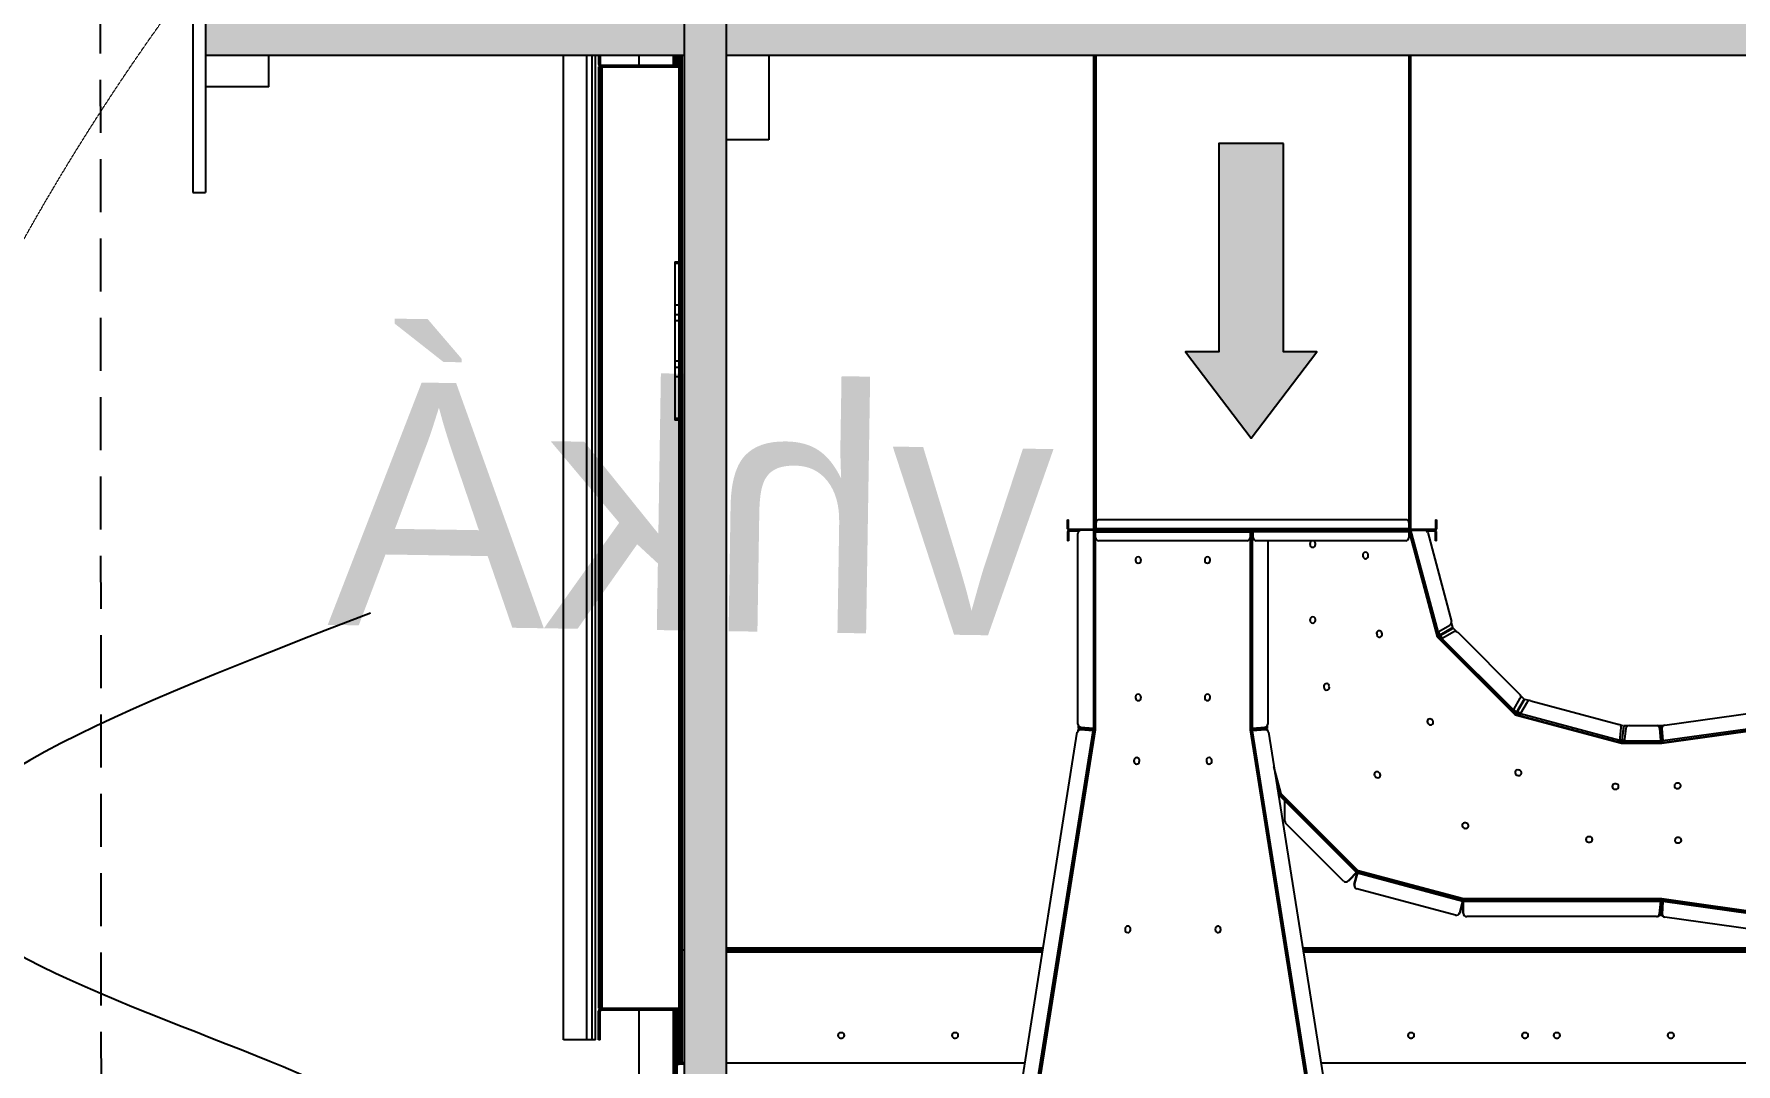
# Model space of a CAD drawing. Header units: millimetres. Extents: x 2822564 to 2991989, y -324396 to -253399.
# Drawn here: x 2903010 to 2904619, y -299635 to -298661 of the extents above; entities that cross this region are included whole.
import ezdxf

# ---------------------------------------------------------------- set-up
doc = ezdxf.new("R2010")
doc.units = ezdxf.units.MM
doc.linetypes.add('12017_XPLAN_GROUND$0$HIDDEN', pattern=[0.375, 0.25, -0.125])
doc.linetypes.add('HIDDEN', pattern=[0.375, 0.25, -0.125])
for name, color, linetype in [('Azbilt', 10, 'Continuous'), ('CANAL', 2, 'HIDDEN'), ('LAF Detail', 7, 'Continuous')]:
    doc.layers.add(name, color=color, linetype=linetype)
doc.layers.add('KATCHIN', color=253, linetype='12017_XPLAN_GROUND$0$HIDDEN', lineweight=5)
doc.styles.add('Kateb', font='naskh.shx')

# ---------------------------------------------------------------- blocks, each defined once
blk = doc.blocks.new('Azbilt UP25-N')
at = {"layer": 'Azbilt', "color": 85, "true_color": 0x58ba48}
blk.add_spline([(1896754.7, -346036.1), (1896343.1, -346295.4), (1896726, -346489.4), (1895775.3, -346603)], degree=3, dxfattribs=at)
at = {"layer": 'Azbilt', "color": 85, "true_color": 0x58ba48, "style": 'Kateb', "text_generation_flag": 2}
blk.add_text('vhkÁ', height=230.47, rotation=359.0955, dxfattribs=at).set_placement((1897398.8, -346057.9))
blk = doc.blocks.new('Surgery Zone')
at = {"layer": 'KATCHIN', "color": 85, "ltscale": 1.1, "true_color": 0x58ba48}
blk.add_circle((1610637.8, -562746.7, 0), 2200, dxfattribs=at)
blk = doc.blocks.new('LAF')
at = {"ltscale": 10}
h = blk.add_hatch(color=150, dxfattribs=at)
h.dxf.hatch_style = 1
h.paths.add_polyline_path([(-273.8, 804.9), (-273.8, 866.2), (-470.8, 866.2), (-470.8, 897.7), (-552.7, 835.6), (-470.8, 773.4), (-470.8, 804.9)])
h.paths.add_polyline_path([(76.2, 804.9), (76.2, 866.2), (-120.8, 866.2), (-120.8, 897.7), (-202.7, 835.6), (-120.8, 773.4), (-120.8, 804.9)])
h.paths.add_polyline_path([(563, -606.2), (501.8, -606.2), (501.8, -803.2), (470.3, -803.2), (532.4, -885.2), (594.5, -803.2), (563, -803.2)])
h.paths.add_polyline_path([(563, -256.2), (501.8, -256.2), (501.8, -453.2), (470.3, -453.2), (532.4, -535.2), (594.5, -453.2), (563, -453.2)])
h.paths.add_polyline_path([(1174.1, 730.8), (1174.1, 792.1), (977.1, 792.1), (977.1, 823.6), (895.2, 761.4), (977.1, 699.3), (977.1, 730.8)])
h.paths.add_polyline_path([(1611.2, 730.8), (1611.2, 792.1), (1414.2, 792.1), (1414.2, 823.6), (1332.3, 761.4), (1414.2, 699.3), (1414.2, 730.8)])
at = {"layer": 'LAF Detail'}
h = blk.add_hatch(color=1, dxfattribs=at)
h.dxf.hatch_style = 1
h.paths.add_polyline_path([(1750, 1297.5), (-1750, 1297.5), (-1750, 1257.5), (1750, 1257.5)])
h.paths.add_polyline_path([(-1257.5, 1750), (-1297.5, 1750), (-1297.5, 1297.5), (-1257.5, 1297.5)])
h.paths.add_polyline_path([(1297.5, 1750), (1257.5, 1750), (1257.5, 1297.5), (1297.5, 1297.5)])
h.paths.add_polyline_path([(1297.5, -1297.5), (1257.5, -1297.5), (1257.5, -1750), (1297.5, -1750)])
h.paths.add_polyline_path([(1750, -1257.5), (-1750, -1257.5), (-1750, -1297.5), (1750, -1297.5)])
h.paths.add_polyline_path([(-1257.5, -1297.5), (-1297.5, -1297.5), (-1297.5, -1750), (-1257.5, -1750)])
h.paths.add_polyline_path([(2764.7, 1882.3), (2614.7, 1882.3), (2614.7, 1842.3), (2068.7, 1842.3), (2068.7, 1882.3), (1918.7, 1882.3), (1918.7, 567.3), (2068.7, 567.3), (2068.7, 604.8), (2183, 604.8), (2183, 609.8), (2063, 609.8), (2063, 637.3), (2183, 637.3), (2183, 607.3), (2614.7, 607.3), (2614.7, 567.3), (2764.7, 567.3)])
h.paths.add_polyline_path([(1958.7, 1802.3), (2724.7, 1802.3), (2724.7, 913.3), (2183, 913.3), (2183, 883.3), (2063, 883.3), (2063, 913.3), (1958.7, 913.3)], flags=16)
h.paths.add_polyline_path([(1958.9, 1526.8, 1), (1964, 1526.8, 1)], flags=0)
h.paths.add_polyline_path([(1958.9, 1314.6, 1), (1964, 1314.6, 1)], flags=0)
h.paths.add_polyline_path([(2151, 1529.4), (2152, 1529.4, -1), (2152, 1524.2), (2151, 1524.2, -1)], flags=0)
h.paths.add_polyline_path([(2148.9, 1526.8, -1), (2154, 1526.8, -1)], flags=0)
h.paths.add_polyline_path([(2151, 1317.2), (2152, 1317.2, -1), (2152, 1312), (2151, 1312, -1)], flags=0)
h.paths.add_polyline_path([(2154, 1314.6, -1), (2148.9, 1314.6, -1)], flags=0)
h.paths.add_polyline_path([(2000, 1717.6), (2001.5, 1718.9, -1), (2004.9, 1715), (2003.4, 1713.7, -1)], flags=0)
h.paths.add_polyline_path([(2257.9, 1477.7), (2257.9, 1478.7, -1), (2263.1, 1478.7), (2263.1, 1477.7, -1)], flags=0)
h.paths.add_polyline_path([(2257.9, 1363.7, -1), (2263.1, 1363.7), (2263.1, 1362.7, -1), (2257.9, 1362.7)], flags=0)
h.paths.add_polyline_path([(2562.4, 1106.3), (2724.7, 1249.4), (2724.7, 1249.7), (2562.1, 1106.3)], flags=0)
h.paths.add_polyline_path([(2556.8, 1105.2), (2557, 1105.2), (2557.2, 1105.3, 0.093249)], flags=0)
h.paths.add_polyline_path([(2308.7, 1100.3), (2551.5, 1100.3), (2555.3, 1103.7), (2555.3, 1104.3, -0.414214), (2557.3, 1106.3), (2557.3, 1105.2, 0.12943), (2555.3, 1104.3), (2555.3, 1100.4), (2552.5, 1097.8), (2544.7, 1097.8), (2544.7, 1096.6), (2326.7, 1096.6), (2307.7, 1096.6, 0.414214), (2306.5, 1095.3), (2306.5, 1036.7, 0.080761), (2306.5, 1036.3), (2306.5, 1036.3), (2330.5, 914.1), (2357.5, 914.1), (2544.1, 914.1), (2544.1, 913.8), (2544.1, 913.3), (2543.7, 913.3), (2419.6, 913.8), (2366, 913.8), (2357.6, 914.1), (2357.6, 913.3), (2357.5, 913.3), (2357.5, 914.1), (2327.5, 914.1), (2303.5, 1036.3), (1958.7, 1036.3), (1958.7, 1036.9), (2303, 1036.9), (2303, 1096.6), (2326.5, 1096.6), (2326.5, 1097.8), (2308.7, 1097.8)], flags=0)
h.paths.add_polyline_path([(2305.2, 1036.7, 0.09518), (2305.4, 1035.8, 0.113938), (2303.6, 1035.9), (2305.2, 1036.1)], flags=0)
h.paths.add_polyline_path([(2257.9, 1592.7), (2257.9, 1593.7, -1), (2263.1, 1593.7), (2263.1, 1592.7, -1)], flags=0)
h.paths.add_polyline_path([(2058.1, 1768.8), (2059.6, 1770.2, -1), (2063, 1766.3), (2061.5, 1764.9, -1)], flags=0)
h.paths.add_polyline_path([(2263.1, 1248.7), (2263.1, 1247.7, -1), (2257.9, 1247.7), (2257.9, 1248.7, -1)], flags=0)
h.paths.add_polyline_path([(2444, 1411.7, 0.956183), (2444, 1429.7, -0.066402)], flags=0)
h.paths.add_polyline_path([(2426.8, 1429.7), (2427.6, 1429.7, 0.022091), (2426.8, 1429.7, 11.266721), (2426.8, 1411.7), (2427.6, 1411.7, -0.022091), (2426.8, 1411.7, -11.266721)], flags=0)
h.paths.add_polyline_path([(2426.6, 1420.7, -1), (2326.6, 1420.7, -1)], flags=0)
h.paths.add_polyline_path([(2339.5, 1461.4, -1), (2332.5, 1461.4, -1)], flags=0)
h.paths.add_polyline_path([(2338.5, 1461.4, -1), (2333.5, 1461.4, -1)], flags=0)
h.paths.add_polyline_path([(2339.5, 1380, -1), (2332.5, 1380, -1)], flags=0)
h.paths.add_polyline_path([(2338.5, 1380, -1), (2333.5, 1380, -1)], flags=0)
h.paths.add_polyline_path([(2341, 1529.4), (2342, 1529.4, -1), (2342, 1524.2), (2341, 1524.2, -1)], flags=0)
h.paths.add_polyline_path([(2344, 1526.8, -1), (2338.9, 1526.8, -1)], flags=0)
h.paths.add_polyline_path([(2257.9, 1692.7), (2257.9, 1693.7, -1), (2263.1, 1693.7), (2263.1, 1692.7, -1)], flags=0)
h.paths.add_polyline_path([(2341, 1317.2), (2342, 1317.2, -1), (2342, 1312), (2341, 1312, -1)], flags=0)
h.paths.add_polyline_path([(2344, 1314.6, -1), (2338.9, 1314.6, -1)], flags=0)
h.paths.add_polyline_path([(1948.7, 1862.3, -1), (1962.7, 1862.3, -1)], flags=16)
h.paths.add_polyline_path([(2263.1, 1133.7), (2263.1, 1132.7, -1), (2257.9, 1132.7), (2257.9, 1133.7, -1)], flags=0)
h.paths.add_polyline_path([(2420.8, 1461.4, -1), (2413.8, 1461.4, -1)], flags=0)
h.paths.add_polyline_path([(2419.8, 1461.4, -1), (2414.8, 1461.4, -1)], flags=0)
h.paths.add_polyline_path([(2420.8, 1380, -1), (2413.8, 1380, -1)], flags=0)
h.paths.add_polyline_path([(2419.8, 1380, -1), (2414.8, 1380, -1)], flags=0)
h.paths.add_polyline_path([(2257.9, 1792.7), (2257.9, 1793.7, -1), (2263.1, 1793.7), (2263.1, 1792.7, -1)], flags=0)
h.paths.add_polyline_path([(2551.5, 1100.3, 0.016832), (2552, 1099.1), (2552.1, 1099.1), (2551.9, 1099.1), (2551.9, 1099), (2552, 1099, -0.00829)], flags=0)
h.paths.add_polyline_path([(2327.4, 1109.9), (2329.4, 1109.9, -1), (2329.4, 1104.7), (2327.4, 1104.7, -1)], flags=0)
h.paths.add_polyline_path([(2490.2, 1477.7), (2490.2, 1478.7, -1), (2495.4, 1478.7), (2495.4, 1477.7, -1)], flags=0)
h.paths.add_polyline_path([(2490.2, 1363.7, -1), (2495.4, 1363.7), (2495.4, 1362.7, -1), (2490.2, 1362.7)], flags=0)
h.paths.add_polyline_path([(2394, 1109.9), (2396, 1109.9, -1), (2396, 1104.7), (2394, 1104.7, -1)], flags=0)
h.paths.add_polyline_path([(1958.7, 873.3), (2310.7, 873.3), (2310.7, 647.3), (1958.7, 647.3)], flags=16)
h.paths.add_polyline_path([(2490.2, 1592.7), (2490.2, 1593.7, -1), (2495.4, 1593.7), (2495.4, 1592.7, -1)], flags=0)
h.paths.add_polyline_path([(2490.2, 1248.7, -1), (2495.4, 1248.7), (2495.4, 1247.7, -1), (2490.2, 1247.7)], flags=0)
h.paths.add_polyline_path([(2531, 1529.4), (2532, 1529.4, -1), (2532, 1524.2), (2531, 1524.2, -1)], flags=0)
h.paths.add_polyline_path([(2534, 1526.8, -1), (2528.9, 1526.8, -1)], flags=0)
h.paths.add_polyline_path([(2531, 1317.2), (2532, 1317.2, -1), (2532, 1312), (2531, 1312, -1)], flags=0)
h.paths.add_polyline_path([(2534, 1314.6, -1), (2528.9, 1314.6, -1)], flags=0)
h.paths.add_polyline_path([(2490.2, 1692.7), (2490.2, 1693.7, -1), (2495.4, 1693.7), (2495.4, 1692.7, -1)], flags=0)
h.paths.add_polyline_path([(2460.7, 1109.9), (2462.7, 1109.9, -1), (2462.7, 1104.7), (2460.7, 1104.7, -1)], flags=0)
h.paths.add_polyline_path([(2495.4, 1133.7), (2495.4, 1132.7, -1), (2490.2, 1132.7), (2490.2, 1133.7, -1)], flags=0)
h.paths.add_polyline_path([(2490.2, 1792.7), (2490.2, 1793.7, -1), (2495.4, 1793.7), (2495.4, 1792.7, -1)], flags=0)
h.paths.add_polyline_path([(2527.4, 1109.9), (2529.4, 1109.9, -1), (2529.4, 1104.7), (2527.4, 1104.7, -1)], flags=0)
h.paths.add_polyline_path([(2322.7, 860.3), (2350.7, 860.3), (2350.7, 873.3), (2724.7, 873.3), (2724.7, 647.3), (2350.7, 647.3), (2350.7, 660.3), (2322.7, 660.3, -0.414214), (2320.7, 662.3), (2320.7, 858.3, -0.414214)], flags=16)
h.paths.add_polyline_path([(2561.8, 1122.2), (2563.3, 1123.5, -1), (2566.7, 1119.6), (2565.2, 1118.3, -1)], flags=0)
h.paths.add_polyline_path([(2353.8, 820.3), (2353.8, 860.3), (2353.7, 820.3)], flags=0)
h.paths.add_polyline_path([(2578.9, 1095.3, -1), (2573.8, 1095.3, -1)], flags=0)
h.paths.add_polyline_path([(2619.9, 1173.4), (2621.4, 1174.7, -1), (2624.8, 1170.8), (2623.3, 1169.5, -1)], flags=0)
h.paths.add_polyline_path([(2392.3, 858.8), (2392.3, 662.3), (2392.2, 661.9), (2392, 660.7), (2391.5, 660.5), (2391.7, 660.7), (2391.9, 660.9), (2392, 661.2), (2392.2, 661.6), (2392.2, 661.9), (2392.3, 662.3), (2392.3, 858.3), (2392.2, 858.7), (2392, 859.9), (2391.8, 860)], flags=0)
h.paths.add_polyline_path([(2383.4, 818.3), (2383.2, 818.3), (2383.2, 702.3), (2383.2, 701.9), (2383, 700.7), (2382.1, 700.3), (2381.9, 700.3), (2382.2, 700.4), (2382.4, 700.5), (2382.6, 700.7), (2382.8, 700.9), (2383, 701.2), (2383.1, 701.6), (2383.2, 701.9), (2383.2, 702.3), (2383.2, 818.3), (2383.2, 818.7), (2383, 819.9), (2382.8, 820)], flags=0)
h.paths.add_polyline_path([(2623.3, 1770.2), (2624.8, 1768.8, -1), (2621.4, 1764.9), (2619.9, 1766.3, -1)], flags=0)
h.paths.add_polyline_path([(2678, 1224.6), (2679.5, 1225.9, -1), (2682.9, 1222), (2681.4, 1220.7, -1)], flags=0)
h.paths.add_polyline_path([(2721, 1529.4), (2722, 1529.4, -1), (2722, 1524.2), (2721, 1524.2, -1)], flags=0)
h.paths.add_polyline_path([(2724, 1526.8, -1), (2718.9, 1526.8, -1)], flags=0)
h.paths.add_polyline_path([(2721, 1317.2), (2722, 1317.2, -1), (2722, 1312), (2721, 1312, -1)], flags=0)
h.paths.add_polyline_path([(2724, 1314.6, -1), (2718.9, 1314.6, -1)], flags=0)
h.paths.add_polyline_path([(2681.4, 1718.9), (2682.9, 1717.6, -1), (2679.5, 1713.7), (2678, 1715, -1)], flags=0)
h.paths.add_polyline_path([(2665.4, 1096), (2667.3, 1092.8, 0.483498), (2670.4, 1095.3, 0.867202)], flags=0)
h.paths.add_polyline_path([(1962.7, 587.3, -1), (1948.7, 587.3, -1)], flags=16)
h.paths.add_polyline_path([(2537.3, 819.3), (2537.3, 818.3, -1), (2532.1, 818.3), (2532.1, 819.3, -1)], flags=0)
h.paths.add_polyline_path([(2537.3, 818.8, -1), (2532.2, 818.8, -1)], flags=0)
h.paths.add_polyline_path([(2720.7, 1862.3, -1), (2734.7, 1862.3, -1)], flags=16)
h.paths.add_polyline_path([(2537.3, 761.1), (2537.3, 760.1, -1), (2532.1, 760.1), (2532.1, 761.1, -1)], flags=0)
h.paths.add_polyline_path([(2537.3, 760.6, -1), (2532.2, 760.6, -1)], flags=0)
h.paths.add_polyline_path([(2537.3, 702.8), (2537.3, 701.8, -1), (2532.1, 701.8), (2532.1, 702.8, -1)], flags=0)
h.paths.add_polyline_path([(2537.3, 702.3, -1), (2532.2, 702.3, -1)], flags=0)
h.paths.add_polyline_path([(2734.7, 587.3, -1), (2720.7, 587.3, -1)], flags=16)
h.paths.add_polyline_path([(1297.5, 1257.5), (1257.5, 1257.5), (1257.5, -1257.5), (1297.5, -1257.5)])
h.paths.add_polyline_path([(-1257.5, 1257.5), (-1297.5, 1257.5), (-1297.5, -1257.5), (-1257.5, -1257.5)])
at = {"ltscale": 10}
blk.add_lwpolyline([(1174.1, 730.8), (1174.1, 792.1), (977.1, 792.1), (977.1, 823.6), (895.2, 761.4), (977.1, 699.3), (977.1, 730.8)], close=True, dxfattribs=at)
at = {"layer": 'LAF Detail', "color": 1, "linetype": 'Continuous', "lineweight": 25}
for p, q in [((1127.5, 1762), (1127.5, 1750)), ((1427.5, 1762), (1127.5, 1762)), ((1427.5, 1750), (1127.5, 1750)), ((1227.5, 1690), (1227.5, 1750)), ((1227.5, 1690), (1257.5, 1690))]:
    blk.add_line(p, q, dxfattribs=at)
at = {"layer": 'LAF Detail', "color": 7, "linetype": 'Continuous', "lineweight": 25}
for p, q in [((1257.5, 1750), (1257.5, 1297.5)), ((1750, 1297.5), (-1750, 1297.5)), ((-1750, 1257.5), (1750, 1257.5))]:
    blk.add_line(p, q, dxfattribs=at)
at = {"layer": 'LAF Detail', "color": 3, "linetype": 'Continuous', "lineweight": 25}
for p, q in [((326.4, 1381.4), (326.4, 1411.4)), ((326.4, 1411.4), (1257.5, 1411.4)), ((326.4, 1389.4), (1257.5, 1389.4)), ((326.4, 1384.4), (1257.5, 1384.4)), ((326.4, 1381.4), (1257.5, 1381.4)), ((326.4, 1378.4), (353.4, 1378.4)), ((326.4, 1376.9), (326.4, 1378.4)), ((326.4, 1376.9), (353.4, 1376.9)), ((331.4, 1378.4), (331.4, 1376.9)), ((353.4, 1376.9), (353.4, 1378.4)), ((354.9, 1375.4), (354.9, 1302.4)), ((1247.9, 1375.4), (354.9, 1375.4)), ((1246.4, 1378.4), (356.4, 1378.4)), ((356.4, 1378.4), (356.4, 1302.4)), ((1246.4, 1376.9), (356.4, 1376.9)), ((1246.4, 1378.4), (1246.4, 1302.4)), ((1247.9, 1375.4), (1247.9, 1302.4)), ((1257.5, 1378.4), (1249.4, 1378.4)), ((1249.4, 1378.4), (1249.4, 1376.9)), ((1257.5, 1376.9), (1249.4, 1376.9)), ((-1257.5, 1340.1), (354.9, 1340.1)), ((1247.9, 1340.1), (1257.5, 1340.1)), ((-1257.5, 1307.5), (354.9, 1307.5)), ((87.8, 1306.4), (354.9, 1306.4)), ((87.8, 1305.1), (354.9, 1305.1)), ((87.8, 1304), (354.9, 1304)), ((1062.2, 1306.4), (912.2, 1306.4)), ((912.2, 1302.4), (912.2, 1306.4)), ((914.1, 1306.4), (914.1, 1302.4)), ((953.4, 1302.4), (953.4, 1306.4)), ((962.3, 1302.4), (962.3, 1306.4)), ((968.3, 1306.4), (968.3, 1302.4)), ((1006.2, 1302.4), (1006.2, 1306.4)), ((1012.2, 1306.4), (1012.2, 1302.4)), ((1021.1, 1302.4), (1021.1, 1306.4)), ((1060.4, 1302.4), (1060.4, 1306.4)), ((1062.2, 1306.4), (1062.2, 1302.4)), ((1247.9, 1307.5), (1257.5, 1307.5)), ((1247.9, 1306.4), (1257.5, 1306.4)), ((1247.9, 1305.1), (1257.5, 1305.1)), ((1247.9, 1304), (1257.5, 1304)), ((302.6, 1302.8), (303.9, 1302.8)), ((1257.5, 1302.4), (303.7, 1302.4)), ((303.7, 1302.4), (303.7, 1300.4)), ((303.7, 1301.4), (1257.5, 1301.4)), ((303.7, 1300.4), (1257.5, 1300.4)), ((303.8, 1300.4), (303.8, 1297.5)), ((303.9, 1302.4), (303.9, 1303.4)), ((354.9, 1303.4), (303.9, 1303.4)), ((304.6, 1297.5), (304.6, 1301.4)), ((304.6, 1299.4), (1257.5, 1299.4)), ((305.4, 1302.4), (305.4, 1301.4)), ((409.4, 1300.4), (409.4, 1299.4)), ((411.4, 1301.4), (411.4, 1300.4)), ((411.4, 1299.4), (411.4, 1297.5)), ((413.4, 1299.4), (413.4, 1300.4)), ((1257.5, 1303.4), (1247.9, 1303.4)), ((304.6, 1257.5), (304.6, 975.3)), ((409.4, 958.7), (409.4, 1257.5)), ((411.4, 1257.5), (411.4, 958.4)), ((413.4, 1257.5), (413.4, 958.1)), ((1177.5, 1217.5), (1177.5, 1257.5)), ((1257.5, 1257.5), (1257.5, -1257.5)), ((1257.5, 1217.5), (1177.5, 1217.5)), ((328.1, 1149.5), (328.1, 1148.5)), ((333.2, 1148.5), (333.2, 1149.5)), ((328.1, 1041.8), (328.1, 1040.8)), ((333.2, 1040.8), (333.2, 1041.8)), ((148.5, 1000), (617.2, 925.8)), ((143.3, 986.1), (618.7, 910.8)), ((152.1, 983.3), (619.5, 909.2)), ((152.8, 982.4), (619.7, 908.5)), ((806.8, 934.9), (798.2, 934.9)), ((798.2, 934.2), (798.2, 934.9)), ((806.8, 934.2), (798.2, 934.2)), ((801.2, 934.9), (801.2, 934.2)), ((806.8, 934.2), (806.8, 934.9)), ((808.9, 933.5), (807.5, 933.5)), ((807.5, 924.9), (807.5, 933.5)), ((808.2, 610.9), (808.2, 933.5)), ((808.9, 908.3), (808.9, 933.5)), ((809.6, 934.2), (809.6, 934.9)), ((809.6, 934.9), (818.2, 934.9)), ((809.6, 934.2), (818.2, 934.2)), ((815.2, 934.2), (815.2, 934.9)), ((818.2, 934.9), (818.2, 934.2)), ((620.8, 924.9), (618.4, 925.3)), ((618.7, 910.9), (619.7, 922.6)), ((620.8, 924.9), (619.7, 911.3)), ((620.2, 911.3), (621.3, 924.9)), ((622, 922.4), (621.2, 910.7)), ((623.7, 924.9), (621.3, 924.9)), ((625, 925.2), (805.2, 925.2)), ((808.2, 924.9), (806.5, 924.9)), ((618.7, 910.9), (618.5, 909.4)), ((619.8, 909.9), (618.6, 910.1)), ((619.7, 911.3), (618.8, 911.5)), ((619.6, 909.9), (619.5, 909.2)), ((619.7, 908.5), (808.2, 908.5)), ((619.9, 910.6), (619.8, 909.9)), ((619.9, 910.6), (619.8, 910.6)), ((620, 910.6), (620, 909.9)), ((621.2, 909.9), (620, 909.9)), ((620.1, 909.2), (620.1, 909.9)), ((620.1, 909.2), (808.2, 909.2)), ((621.2, 911.3), (620.2, 911.3)), ((621.2, 909.2), (621.2, 910.7)), ((808.2, 910.6), (621.2, 910.6)), ((798.2, 765.3), (798.2, 905.5)), ((806.8, 909.2), (806.8, 761.6)), ((808.9, 908.3), (808.2, 908.3)), ((1257.5, 908.2), (808.2, 908.2)), ((1257.5, 909.6), (808.9, 909.6)), ((808.9, 908.9), (809.6, 908.9)), ((809.6, 610.6), (809.6, 910.6)), ((1257.5, 910.6), (809.6, 910.6)), ((1257.5, 909.9), (809.6, 909.9)), ((818.2, 615), (818.2, 905.2)), ((430.2, 875.5), (431.2, 875.4)), ((431.5, 880.5), (430.5, 880.6)), ((590.8, 872.2), (589.8, 872.2)), ((650.7, 870.6), (649.7, 870.6)), ((780.7, 870.6), (779.7, 870.6)), ((589.6, 867.1), (590.6, 867.1)), ((649.7, 865.5), (650.7, 865.5)), ((779.7, 865.5), (780.7, 865.5)), ((650.7, 805.2), (649.7, 805.2)), ((780.7, 805.2), (779.7, 805.2)), ((431.2, 795.3), (430.2, 795.3)), ((430.5, 790.2), (431.5, 790.2)), ((590.6, 803.7), (589.6, 803.6)), ((589.8, 798.5), (590.8, 798.6)), ((649.7, 800.1), (650.7, 800.1)), ((779.7, 800.1), (780.7, 800.1)), ((143.3, 684.7), (618.7, 760)), ((619.5, 761.5), (152.1, 687.5)), ((619.7, 762.3), (152.8, 688.3)), ((618.5, 761.4), (618.7, 759.9)), ((618.6, 760.7), (619.8, 760.9)), ((619.7, 748.2), (618.7, 759.9)), ((618.8, 759.3), (619.7, 759.4)), ((619.5, 761.5), (619.6, 760.8)), ((619.6, 760.9), (619.6, 760.8)), ((808.2, 762.3), (619.7, 762.3)), ((619.7, 759.4), (620.8, 745.8)), ((619.9, 760.2), (619.8, 760.9)), ((620, 760.9), (621.2, 760.9)), ((620, 760.2), (620, 760.9)), ((808.2, 761.6), (620.1, 761.6)), ((620.1, 760.9), (620.1, 761.6)), ((620.1, 760.9), (620.1, 760.9)), ((621.3, 745.9), (620.2, 759.5)), ((620.2, 759.5), (621.2, 759.5)), ((621.2, 760.1), (621.2, 761.6)), ((621.2, 760.2), (808.2, 760.2)), ((621.2, 760.1), (622, 748.4)), ((657.9, 761.6), (657.9, 761.6)), ((808.2, 761.6), (658.3, 761.6)), ((798.2, 615.3), (798.2, 756.5)), ((801.2, 759.5), (808.2, 759.5)), ((806.8, 612.3), (806.8, 759.5)), ((808.2, 759.5), (808.2, 612.3)), ((617.2, 745), (148.5, 670.7)), ((618.4, 745.5), (620.8, 745.8)), ((620.8, 751.6), (620.3, 751.5)), ((620.4, 750.8), (620.9, 750.9)), ((620.5, 750.1), (620.9, 750.2)), ((620.5, 749.4), (621, 749.5)), ((621.3, 745.9), (623.7, 745.9)), ((798.2, 745.6), (625, 745.6)), ((476.6, 674.2), (531.1, 728.7)), ((557.5, 734.5), (484.8, 661.7)), ((485.8, 660.7), (558.4, 733.3)), ((486.2, 660.2), (558.9, 732.9)), ((533.3, 729.6), (554.6, 729.6)), ((558, 734), (553.7, 729.6)), ((558.4, 733.3), (557.9, 733.8)), ((565.1, 736.7), (558.2, 734.9)), ((571.7, 737.8), (558.4, 734.2)), ((558.8, 733.6), (558.6, 734.2)), ((558.8, 733.6), (578.3, 738.8)), ((558.9, 732.9), (584.9, 739.9)), ((409.4, 135.8), (409.4, 712)), ((411.4, 712.4), (411.4, 150)), ((413.4, 712.7), (413.4, 164.3)), ((304.6, 695.5), (304.6, -298.1)), ((660.1, 692.7), (659.1, 692.4)), ((724, 705.8), (723, 705.8)), ((723, 700.7), (724, 700.7)), ((795.7, 705.8), (794.7, 705.8)), ((794.7, 700.7), (795.7, 700.7)), ((660.4, 687.5), (661.4, 687.8)), ((444.3, 568.1), (469.3, 661.6)), ((484.2, 660.7), (457.6, 561.4)), ((458.9, 561.1), (485.5, 660.3)), ((459.6, 560.7), (486.2, 660.2)), ((473, 663.7), (485.5, 660.3)), ((473.3, 663.9), (484.9, 660.7)), ((485.8, 660.7), (476.6, 669.9)), ((485.1, 661.1), (476.6, 669.5)), ((483.6, 661.1), (483.5, 660.9)), ((484.3, 662.2), (484.1, 662.1)), ((484.9, 660.7), (484.9, 660.5)), ((485.3, 661.2), (485.1, 661.1)), ((575.6, 644.2), (574.9, 643.5)), ((784.9, 655.8), (783.9, 655.8)), ((783.9, 650.7), (784.9, 650.7)), ((578.5, 639.9), (579.2, 640.6)), ((710.1, 642.7), (709.1, 642.4)), ((710.4, 637.5), (711.4, 637.8)), ((807.8, 612.3), (707.4, 585.4)), ((808, 611.6), (708.2, 584.9)), ((808.2, 612.3), (801.2, 612.3)), ((807.8, 612.3), (808.4, 610.3)), ((808.2, 612), (1257.5, 612)), ((809.6, 611.6), (808.2, 611.6)), ((808.9, 611.1), (808.9, 611.6)), ((328.1, 610.7), (328.1, 609.7)), ((333.2, 609.7), (333.2, 610.7)), ((712.4, 584.5), (808.4, 610.3)), ((807.3, 595.2), (808.4, 595.4)), ((808.4, 610.3), (808.4, 587.7)), ((808.9, 609.9), (808.4, 609.9)), ((808.9, 587.7), (808.9, 609.9)), ((1257.5, 610.6), (809.6, 610.6)), ((625.6, 594.2), (624.9, 593.5)), ((628.5, 589.9), (629.2, 590.6)), ((707.4, 585.4), (633.7, 511.7)), ((707.5, 584.4), (634.7, 511.6)), ((638.4, 513.4), (705.7, 580.7)), ((704.7, 581.7), (706.2, 580.3)), ((705.2, 581.2), (708, 583.9)), ((706.2, 580.2), (708.7, 582.7)), ((712.2, 569.7), (706.2, 580.3)), ((707.5, 584.4), (708, 583.9)), ((708.4, 583.4), (707.9, 583.9)), ((708.4, 584.2), (708.2, 584.9)), ((708.5, 584.2), (708.4, 584.2)), ((708.5, 584.2), (712.2, 585.2)), ((708.7, 583.6), (708.5, 584.2)), ((708.7, 582.7), (715.8, 570.5)), ((709.1, 582.9), (712.6, 583.9)), ((716.2, 570.8), (709.1, 582.9)), ((712.5, 584), (712, 585.9)), ((712.5, 584), (718.6, 573.4)), ((806.1, 594.5), (722, 572)), ((798.4, 586.3), (798.4, 587)), ((798.4, 587), (807, 587)), ((798.4, 586.3), (807, 586.3)), ((801.4, 587), (801.4, 586.3)), ((807, 587), (807, 586.3)), ((807.7, 595.3), (807.7, 587.7)), ((807.7, 587.7), (808.9, 587.7)), ((809.6, 587), (809.6, 586.3)), ((818.2, 587), (809.6, 587)), ((818.2, 586.3), (809.6, 586.3)), ((815.2, 586.3), (815.2, 587)), ((818.2, 587), (818.2, 586.3)), ((458.9, 561.1), (446.4, 564.4)), ((458.2, 561), (446.6, 564.1)), ((711.8, 566.1), (653, 507.3)), ((712.5, 567.2), (715.8, 570.5)), ((716.2, 570.8), (720.7, 571.9)), ((442.9, 378.2), (442.9, 557.6)), ((445.9, 560.6), (458.9, 560.6)), ((446.2, 560.8), (458.2, 560.8)), ((456.9, 561.6), (456.8, 561.4)), ((456.8, 560.8), (456.8, 560.6)), ((457.5, 560.6), (457.5, 374.2)), ((458.3, 561.3), (458.2, 561)), ((458.2, 560.8), (458.2, 560.6)), ((458.9, 373.3), (458.9, 560.6)), ((459.6, 373), (459.6, 560.7)), ((526.7, 560), (526.4, 559)), ((531.3, 557.7), (531.6, 558.7)), ((328.1, 502.9), (328.1, 501.9)), ((333.2, 501.9), (333.2, 502.9)), ((576.7, 510), (576.4, 509)), ((581.3, 507.7), (581.6, 508.7)), ((633.7, 511.7), (606.8, 411.1)), ((634.2, 510.9), (607.6, 411.4)), ((609.4, 412.9), (634.6, 506.7)), ((633.2, 507.1), (635.1, 506.6)), ((633.9, 506.9), (634.9, 510.7)), ((634.2, 510.9), (634.9, 510.7)), ((635.1, 511.1), (634.7, 511.6)), ((635.5, 510.4), (634.9, 510.6)), ((635.1, 511.1), (637.9, 513.9)), ((645.7, 500.5), (635.1, 506.6)), ((635.7, 510.7), (635.2, 511.2)), ((635.2, 506.5), (636.2, 510)), ((636.2, 510), (648.3, 502.9)), ((636.4, 510.4), (638.9, 512.9)), ((648.6, 503.3), (636.4, 510.4)), ((638.8, 512.9), (637.4, 514.4)), ((638.8, 512.9), (649.4, 506.9)), ((647.2, 498.4), (648.3, 502.9)), ((648.6, 503.3), (651.9, 506.6)), ((647.1, 497.1), (624.7, 413.6)), ((328.1, 472.9), (328.1, 471.9)), ((333.2, 471.9), (333.2, 472.9)), ((513.3, 442.3), (513.3, 441.3)), ((518.4, 441.3), (518.4, 442.3)), ((563.3, 417.5), (563.3, 416.5)), ((568.4, 416.5), (568.4, 417.5)), ((606.8, 411.1), (606.8, 373)), ((607.5, 410.7), (607.5, 373.3)), ((607.5, 410.7), (608.2, 410.7)), ((607.5, 408.8), (608.5, 408.8)), ((608.2, 411.2), (607.6, 411.4)), ((609, 412.9), (608.1, 413.2)), ((608.2, 411.1), (608.7, 413)), ((608.9, 410.9), (608.2, 411.1)), ((608.9, 410.7), (608.2, 410.7)), ((608.2, 408.8), (608.2, 410.7)), ((620.9, 407), (608.5, 408.8)), ((608.9, 374.2), (608.9, 408.7)), ((609, 412.9), (621.5, 411.4)), ((609.6, 411), (610.1, 412.8)), ((623.2, 409.2), (609.6, 411)), ((609.6, 410.5), (623.2, 408.7)), ((609.6, 408.6), (609.6, 410.5)), ((623.2, 409.2), (624.1, 412.4)), ((623.2, 405.4), (623.2, 408.7)), ((623.5, 404.1), (623.5, 377.9)), ((368.4, -155.5), (442.3, 370.2)), ((382.5, -160.5), (457.3, 372.1)), ((385.1, -151.9), (458.8, 372.7)), ((385.9, -151.1), (459.6, 373)), ((457.2, 372.1), (445.4, 372.7)), ((445.6, 375.2), (457.4, 374.2)), ((445.9, 373.7), (456.7, 372.9)), ((456.8, 373.4), (446, 374.2)), ((456.7, 372.9), (456.6, 372.1)), ((456.8, 374.2), (456.8, 373.4)), ((457.2, 372.1), (458.7, 371.9)), ((458.9, 374.2), (457.4, 374.2)), ((457.5, 373.2), (458.2, 373.2)), ((457.5, 373.1), (458.2, 373)), ((458.2, 373), (458, 372)), ((458.1, 372.8), (458.8, 372.7)), ((458.2, 374.2), (458.2, 373.2)), ((458.9, 373.3), (458.2, 373.3)), ((606.8, 373), (680.4, -151.1)), ((609.5, 374.2), (607.5, 374.2)), ((608.2, 373.3), (607.5, 373.3)), ((607.5, 372.7), (608.2, 372.8)), ((607.5, 372.7), (681.2, -151.9)), ((607.6, 371.9), (609.6, 372.2)), ((608.2, 373.2), (608.2, 374.2)), ((608.9, 373.2), (608.2, 373.2)), ((608.9, 373.1), (608.2, 373)), ((608.3, 372), (608.2, 373)), ((608.9, 373), (608.9, 373.1)), ((683.9, -160.5), (609, 372.1)), ((609.5, 374.2), (620.7, 375)), ((623.2, 374.4), (609.6, 373.4)), ((609.6, 373.4), (609.6, 374.2)), ((609.6, 372.9), (623.2, 373.9)), ((620.8, 373), (609.6, 372.2)), ((609.7, 372.2), (609.6, 372.9)), ((623.2, 374.4), (623.2, 376.6)), ((623.5, 371.6), (623.2, 373.9)), ((624, 370.4), (697.9, -155.5)), ((328.1, 365.1), (328.1, 364.1)), ((333.2, 364.1), (333.2, 365.1)), ((512.6, 358.3), (512.6, 357.3)), ((517.7, 357.1), (517.7, 358.1)), ((564, 358.6), (564.1, 357.6)), ((569.1, 357.8), (569.1, 358.8))]:
    blk.add_line(p, q, dxfattribs=at)
for centre, radius, start, end in [((353.4, 1375.4), 3, 0, 90), ((353.4, 1375.4), 1.5, 0, 90), ((1249.4, 1375.4), 3, 90, 180), ((1249.4, 1375.4), 1.5, 90, 180), ((330.6, 1149.5), 2.55, 0, 180), ((330.6, 1148.5), 2.55, 180, 0), ((330.6, 1041.8), 2.55, 0, 180), ((330.6, 1040.8), 2.55, 180, 0), ((806.8, 933.5), 1.4, 0, 90), ((806.8, 933.5), 0.7, 0, 90), ((809.6, 933.5), 1.4, 90, 180), ((809.6, 933.5), 0.7, 90, 180), ((616.7, 922.8), 3, 355, 81), ((625, 922.2), 3, 90, 176), ((805.2, 922.2), 3, 0, 90), ((618.6, 908.5), 1.13, 357.9171, 38.6388), ((616.5, 908.9), 3.29, 352.7524, 18.1625), ((617.1, 909), 2.7, 354.0111, 19.1647), ((624.1, 910.7), 4.43, 171.9163, 190.3943), ((621, 911.2), 1.32, 174.3435, 207.0763), ((623, 908.4), 3.29, 152.8375, 178.2476), ((620.9, 908.3), 1.13, 132.3612, 173.0829), ((620, 911.3), 1.4, 261, 270), ((626.2, 907.9), 6.46, 162.9301, 172.2577), ((620, 911.3), 0.7, 261, 270), ((615.8, 911.3), 4.43, 340.6057, 359.0837), ((618.9, 911.4), 1.32, 323.9237, 356.6565), ((801.2, 905.5), 3, 90, 180), ((809.6, 911.3), 0.7, 180, 270), ((809.6, 911.3), 1.4, 240, 270), ((815.2, 905.2), 3, 0, 90), ((430.4, 878), 2.55, 87, 267), ((431.4, 878), 2.55, 267, 87), ((589.7, 869.7), 2.55, 87, 267), ((590.7, 869.6), 2.55, 267, 87), ((649.7, 868.1), 2.55, 90, 270), ((650.7, 868.1), 2.55, 270, 90), ((779.7, 868.1), 2.55, 90, 270), ((780.7, 868.1), 2.55, 270, 90), ((649.7, 802.7), 2.55, 90, 270), ((650.7, 802.7), 2.55, 270, 90), ((779.7, 802.7), 2.55, 90, 270), ((780.7, 802.7), 2.55, 270, 90), ((430.4, 792.7), 2.55, 93, 273), ((431.4, 792.8), 2.55, 273, 93), ((589.7, 801.1), 2.55, 93, 273), ((590.7, 801.1), 2.55, 273, 93), ((618.6, 762.2), 1.13, 321.3612, 2.0829), ((616.5, 761.9), 3.29, 341.8375, 7.2476), ((620.9, 762.4), 1.13, 186.9171, 227.6388), ((623, 762.4), 3.29, 181.7524, 207.1625), ((611.8, 762), 7.98, 352.4293, 1.9279), ((627.7, 763.3), 7.98, 187.0721, 196.5707), ((624.1, 760.1), 4.43, 169.6057, 188.0836), ((621, 759.6), 1.32, 152.9237, 185.6565), ((620, 759.5), 1.4, 90, 99), ((620, 759.5), 0.7, 90, 99), ((615.8, 759.4), 4.43, 0.9163, 19.3943), ((618.9, 759.4), 1.32, 3.3435, 36.0763), ((658.3, 760.2), 1.4, 90, 105), ((801.2, 765.3), 3, 180, 270), ((801.2, 756.5), 3, 90, 180), ((616.7, 747.9), 3, 279, 5), ((625, 748.6), 3, 184, 270), ((533.3, 726.6), 3, 90, 135), ((558.5, 733.5), 1.4, 105, 135), ((548.5, 722.5), 14.7, 45.1771, 50.6501), ((558.5, 733.5), 0.7, 105, 135), ((556.3, 730.2), 3.73, 45.4001, 56.2244), ((573.1, 736.6), 14.7, 189.3499, 194.8229), ((562.5, 733.8), 3.73, 183.7756, 194.5999), ((659.7, 690), 2.55, 105, 285), ((660.7, 690.2), 2.55, 285, 105), ((723, 703.2), 2.55, 90, 270), ((724, 703.2), 2.55, 270, 90), ((794.7, 703.2), 2.55, 90, 270), ((795.7, 703.2), 2.55, 11.3651, 90), ((795.7, 703.2), 2.55, 270, 348.6349), ((472.2, 660.8), 3, 75, 165), ((472.6, 661), 3, 75, 119.5717), ((478.7, 672.1), 3, 135, 225), ((478.7, 671.7), 3, 180.4283, 225), ((485.6, 660.6), 1.4, 135, 165), ((485.6, 660.6), 0.7, 135, 165), ((482.5, 646), 14.7, 75.1771, 80.6501), ((496.6, 670.6), 14.7, 219.3499, 224.8229), ((485.3, 656.6), 3.73, 75.4001, 86.2244), ((488.9, 662.8), 3.73, 213.7756, 224.5999), ((577.4, 642.4), 2.55, 315, 135), ((783.9, 653.2), 2.55, 90, 270), ((784.9, 653.2), 2.55, 270, 90), ((576.7, 641.7), 2.55, 135, 315), ((709.7, 640), 2.55, 105, 285), ((710.7, 640.2), 2.55, 285, 105), ((330.6, 610.7), 2.55, 0, 180), ((801.2, 615.3), 3, 180, 270), ((815.2, 615), 3, 270, 0), ((330.6, 609.7), 2.55, 180, 0), ((805.4, 597.4), 3, 285, 0), ((809.6, 609.9), 1.4, 90, 155.4926), ((809.6, 609.9), 0.7, 90, 180), ((626.7, 591.7), 2.55, 135, 315), ((627.4, 592.4), 2.55, 315, 135), ((709.7, 586.2), 2.36, 200.3532, 238.3708), ((708.4, 586), 1.18, 213.564, 260.7665), ((706.4, 584.9), 1.18, 339.2335, 26.436), ((705.6, 583.9), 2.36, 1.6292, 39.6468), ((708.9, 582.9), 1.4, 105, 135), ((711.8, 585.7), 4.31, 205.0177, 224.0342), ((708.9, 582.9), 0.7, 105, 135), ((709.7, 583.6), 1.3, 187.9799, 221.4372), ((705, 581.8), 4.31, 15.9658, 34.9823), ((703.1, 578.5), 7.06, 36.7684, 39.6734), ((707.9, 582.5), 1.3, 18.5628, 52.0201), ((807, 587.7), 1.4, 270, 0), ((807, 587.7), 0.7, 270, 0), ((809.6, 587.7), 1.4, 200.7242, 270), ((809.6, 587.7), 0.7, 180, 270), ((447.2, 567.3), 3, 165, 255), ((447.4, 567), 3, 211.2071, 255), ((709.6, 568.2), 3, 315, 30), ((721.2, 574.9), 3, 210, 285), ((445.9, 557.6), 3, 90, 180), ((446.2, 557.8), 3, 90, 133.7929), ((458.9, 560.8), 1.4, 165, 180), ((458.9, 560.8), 0.7, 165, 180), ((459.6, 554.1), 6.68, 90.4667, 102.573), ((461.4, 567.2), 6.68, 242.427, 254.5333), ((460.1, 562.5), 1.8, 230.6506, 253.5993), ((459.6, 558.9), 1.8, 91.4007, 114.3494), ((528.9, 558.4), 2.55, 165, 345), ((529.1, 559.4), 2.55, 345, 165), ((330.6, 502.9), 2.55, 0, 180), ((330.6, 501.9), 2.55, 180, 0), ((578.9, 508.4), 2.55, 165, 345), ((579.1, 509.4), 2.55, 345, 165), ((634.2, 512.7), 1.18, 243.564, 290.7665), ((635.2, 513.5), 2.36, 230.3532, 268.3708), ((633.1, 510.7), 1.18, 9.2335, 56.436), ((632.9, 509.4), 2.36, 31.6292, 69.6468), ((636.2, 510.2), 1.4, 135, 165), ((637.3, 514.1), 4.31, 235.0177, 254.0342), ((633.4, 507.3), 4.31, 45.9658, 64.9823), ((636.2, 510.2), 0.7, 135, 165), ((636.6, 511.2), 1.3, 217.9799, 251.4372), ((635.5, 509.4), 1.3, 48.5628, 82.0201), ((644.2, 497.9), 3, 345, 60), ((650.9, 509.5), 3, 240, 315), ((330.6, 472.9), 2.55, 0, 180), ((330.6, 471.9), 2.55, 180, 0), ((515.9, 442.3), 2.55, 0, 180), ((515.9, 441.3), 2.55, 180, 0), ((565.9, 417.5), 2.55, 0, 180), ((565.9, 416.5), 2.55, 180, 0), ((606.9, 412.2), 1.1, 264.9147, 308.9749), ((607.4, 413.9), 2.87, 257.5334, 287.0979), ((606.6, 410), 1.1, 36.0251, 80.0853), ((606.6, 408.2), 2.87, 57.9021, 87.4666), ((608.6, 406.7), 4.41, 75.9247, 94.4957), ((609.6, 410.7), 1.4, 165, 180), ((609.6, 414.9), 4.41, 250.5043, 269.0753), ((609.4, 409.7), 1.32, 78.3807, 111.2398), ((609.6, 410.7), 0.7, 165, 180), ((609.6, 411.8), 1.32, 233.7602, 266.6193), ((620.5, 404.1), 3, 0, 82), ((621.8, 414.4), 3, 263, 345), ((445.3, 369.7), 3, 87, 172), ((445.7, 370.7), 3, 86, 165.577), ((445.9, 378.2), 3, 180, 265), ((446.2, 377.2), 3, 186.423, 266), ((456.8, 374.2), 1.32, 265.3392, 298.0571), ((457.3, 377.3), 4.43, 262.9153, 281.3824), ((456.7, 369), 4.43, 70.6176, 89.0847), ((456.7, 372.1), 1.32, 53.9429, 86.6608), ((456.8, 373.2), 0.7, 352, 0), ((459.2, 369.6), 3.38, 83.6402, 108.3173), ((459.7, 376.4), 3.38, 243.6827, 268.3598), ((456.8, 373.2), 1.4, 352, 0), ((459.5, 371.8), 1.14, 88.4585, 128.4761), ((459.7, 374.1), 1.14, 223.5239, 263.5415), ((606.6, 374.1), 1.14, 276.4585, 316.4761), ((606.7, 376.4), 3.38, 271.6402, 296.3173), ((606.8, 371.8), 1.14, 51.5239, 91.5415), ((607.1, 369.6), 3.38, 71.6827, 96.3598), ((609.6, 369), 4.43, 90.9153, 109.3824), ((609.6, 373.2), 1.4, 180, 188), ((609.1, 377.3), 4.43, 258.6176, 277.0846), ((609.6, 372.1), 1.32, 93.3392, 126.0571), ((609.6, 373.2), 0.7, 180, 188), ((609.5, 374.2), 1.32, 241.9429, 274.6608), ((620.5, 377.9), 3, 274, 0), ((621, 370), 3, 8, 94), ((330.6, 365.1), 2.55, 0, 180), ((330.6, 364.1), 2.55, 180, 0), ((515.2, 358.2), 2.55, 357.3178, 177.3178), ((515.1, 357.2), 2.55, 177.3178, 357.3178), ((566.6, 358.7), 2.55, 2.6822, 182.6822), ((566.6, 357.7), 2.55, 182.6822, 2.6822)]:
    blk.add_arc(centre, radius, start, end, dxfattribs=at)

msp = doc.modelspace()

# ---------------------------------------------------------------- block references
at = {"layer": 'Azbilt'}
msp.add_blockref('Azbilt UP25-N', (1006573.5, 46827.4), dxfattribs=at)

# ---------------------------------------------------------------- next in the draw order: block references
msp.add_blockref('Surgery Zone', (1294284.5, 262819.9, 0))

# ---------------------------------------------------------------- next in the draw order: linework, layer by layer
at = {"layer": 'CANAL', "ltscale": 200}
msp.add_lwpolyline([(2906773.3, -296808.6), (2906777.3, -302572.3), (2903075.9, -302654.5), (2903071.8, -296773.2)], dxfattribs=at)

# ---------------------------------------------------------------- next in the draw order: block references
at = {"color": 1, "rotation": 89.99999999999999}
msp.add_blockref('LAF', (2904922.3, -299938.5, 0), dxfattribs=at)

doc.saveas('drawing.dxf')
